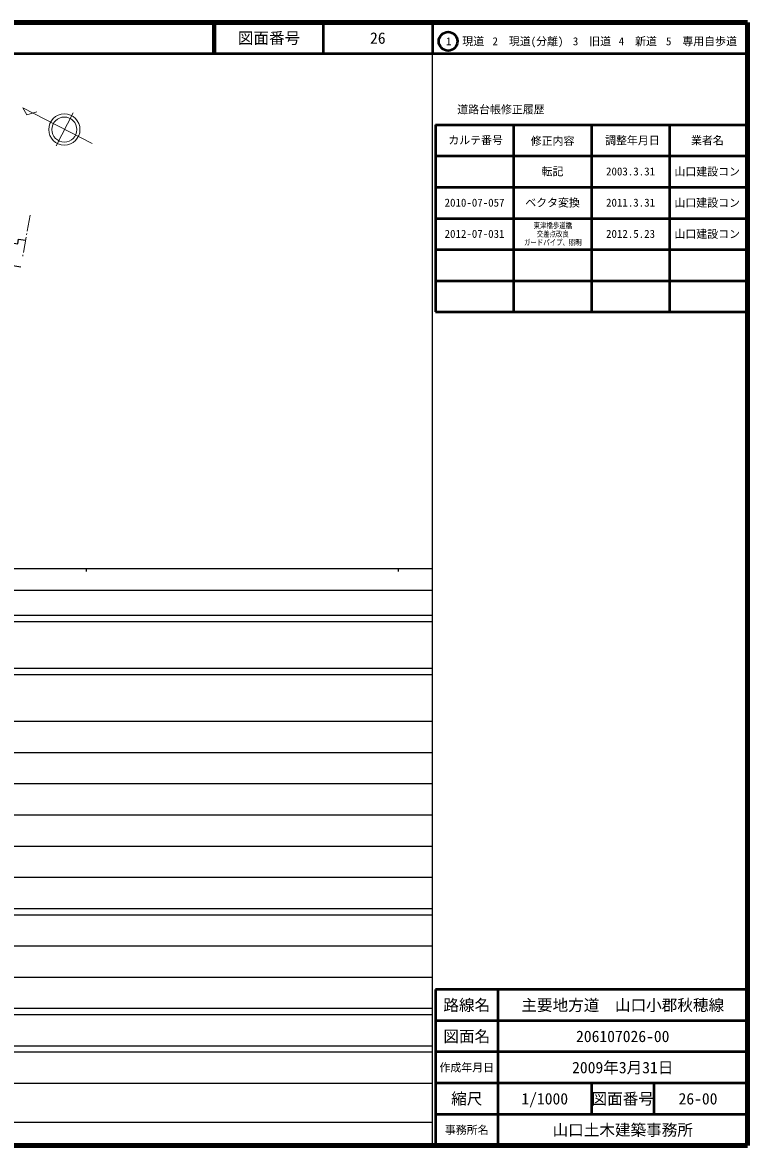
# Model space of a CAD drawing. Units: millimetres, scale not verified. Extents: x 40000 to 680000, y 20000 to 380000.
# Drawn here: x 447592 to 680000, y 20000 to 380000 of the extents above; entities that cross this region are included whole.
import ezdxf
from ezdxf.enums import TextEntityAlignment as Align

# ---------------------------------------------------------------- set-up
doc = ezdxf.new("R2010")
doc.units = ezdxf.units.MM
doc.header["$LTSCALE"] = 1000
for name, color, linetype, lineweight in [('M-BGD', 7, 'Continuous', 25), ('M-BGD-HTXT', 7, 'Continuous', 13), ('M-TTL', 2, 'Continuous', 140), ('M-TTL-BAND', 7, 'Continuous', 25), ('M-TTL-FRAM', 2, 'Continuous', 50), ('M-TTL-LINE', 7, 'Continuous', 50)]:
    doc.layers.add(name, color=color, linetype=linetype, lineweight=lineweight)
doc.layers.add('M-TTL-TXT', color=7, linetype='Continuous')
doc.styles.add('ＭＳ ゴシック', font='')
doc.styles.get('ＭＳ ゴシック').set_extended_font_data('MS Gothic')

msp = doc.modelspace()

# ---------------------------------------------------------------- linework, layer by layer
at = {"layer": 'M-BGD'}
msp.add_lwpolyline([(447025, 301546), (439879, 302761), (441092, 309893), (446078, 309045), (446339, 310578), (448591, 310195)], dxfattribs=at)
at = {"layer": 'M-BGD-HTXT'}
for p, q in [((447737, 352592), (449039, 350343)), ((469987, 341194), (447737, 352592)), ((449039, 350343), (452221, 351405)), ((458408, 340407), (463888, 351025)), ((450051, 318250), (449125, 313137)), ((448768, 311169), (447877, 306250)), ((448982, 312350), (448911, 311957)), ((447734, 305462), (447663, 305069))]:
    msp.add_line(p, q, dxfattribs=at)
for radius in [5016, 4013]:
    msp.add_circle((461017, 345669), radius, dxfattribs=at)
at = {"layer": 'M-TTL'}
for p, q in [((680000, 380000), (40000, 380000)), ((680000, 20000), (680000, 380000)), ((40000, 20000), (680000, 20000))]:
    msp.add_line(p, q, dxfattribs=at)
at = {"layer": 'M-TTL-BAND'}
for p, q in [((579000, 20000), (579000, 370000)), ((40000, 205000), (579000, 205000)), ((468000, 205000), (468000, 204000)), ((568000, 205000), (568000, 204000)), ((68000, 198000), (579000, 198000)), ((40000, 190000), (579000, 190000)), ((40000, 188000), (579000, 188000)), ((40000, 173000), (579000, 173000)), ((40000, 171000), (579000, 171000)), ((40000, 156000), (579000, 156000)), ((46000, 146000), (579000, 146000)), ((52000, 136000), (579000, 136000)), ((46000, 126000), (579000, 126000)), ((52000, 116000), (579000, 116000)), ((46000, 106000), (579000, 106000)), ((40000, 96000), (579000, 96000)), ((40000, 94000), (579000, 94000)), ((49000, 84000), (579000, 84000)), ((40000, 74000), (579000, 74000)), ((40000, 64000), (579000, 64000)), ((40000, 62000), (579000, 62000)), ((40000, 52000), (579000, 52000)), ((40000, 50000), (579000, 50000)), ((40000, 40000), (579000, 40000)), ((68000, 27500), (579000, 27500))]:
    msp.add_line(p, q, dxfattribs=at)
at = {"layer": 'M-TTL-FRAM'}
for p, q in [((580000, 347197), (580000, 287197)), ((580000, 347197), (680000, 347197)), ((580000, 287197), (680000, 287197)), ((680000, 70000), (580000, 70000)), ((580000, 70000), (580000, 20000))]:
    msp.add_line(p, q, dxfattribs=at)
at = {"layer": 'M-TTL-LINE'}
for p, q in [((508747, 380000), (508747, 370000)), ((509247, 380000), (509247, 370000)), ((543997, 380000), (543997, 370000)), ((579000, 380000), (579000, 370000)), ((40000, 370000), (680000, 370000)), ((605000, 347197), (605000, 287197)), ((630000, 347197), (630000, 287197)), ((655000, 347197), (655000, 287197)), ((580000, 337197), (680000, 337197)), ((580000, 327197), (680000, 327197)), ((580000, 317197), (680000, 317197)), ((580000, 307197), (680000, 307197)), ((580000, 297197), (680000, 297197)), ((600000, 70000), (600000, 20000)), ((680000, 60000), (580000, 60000)), ((680000, 50000), (580000, 50000)), ((680000, 40000), (580000, 40000)), ((630000, 40000), (630000, 30000)), ((650000, 40000), (650000, 30000)), ((680000, 30000), (580000, 30000))]:
    msp.add_line(p, q, dxfattribs=at)
msp.add_circle((584031, 373958), 3000, dxfattribs=at)

# ---------------------------------------------------------------- texts
at = {"layer": 'M-TTL-TXT', "style": 'ＭＳ ゴシック'}
for s, height, p in [('図面番号', 3666, (526622, 375000)), ('26', 3666, (561497, 375000)), ('1\u3000現道', 2566, (589448, 373958)), ('2\u3000現道(分離)', 2566, (609619, 373958)), ('3\u3000旧道', 2566, (630121, 373958)), ('4\u3000新道', 2566, (644824, 373958)), ('5\u3000専用自歩道', 2566, (665228, 373958)), ('道路台帳修正履歴', 2566, (600968, 352113)), ('カルテ番号', 2566, (592839, 342277)), ('修正内容', 2566, (617509, 342023)), ('調整年月日', 2566, (643089, 342197)), ('業者名', 2566, (667134, 342197)), ('転記', 2566, (617500, 332245)), ('2003.3.31', 2566, (642500, 332245)), ('山口建設コン', 2566, (667077, 332189)), ('2010-07-057', 2566, (592500, 322245)), ('ベクタ変換', 2566, (617500, 322245)), ('2011.3.31', 2566, (642500, 322245)), ('山口建設コン', 2566, (667077, 322189)), ('2012-07-031', 2566, (592500, 312245)), ('2012.5.23', 2566, (642500, 312245)), ('山口建設コン', 2566, (667077, 312189)), ('路線名', 3666, (590000, 65000)), ('路線名', 3666, (590000, 65000)), ('主要地方道\u3000山口小郡秋穂線', 3666, (640000, 65000)), ('図面名', 3666, (590000, 55000)), ('図面名', 3666, (590000, 55000)), ('206107026-00', 3666, (640000, 55000)), ('2009年3月31日', 3666, (640000, 45000)), ('作成年月日', 2566, (590000, 45000)), ('作成年月日', 2566, (590000, 45000)), ('縮尺', 3666, (590000, 35000)), ('縮尺', 3666, (590000, 35000)), ('1/1000', 3666, (615000, 35000)), ('図面番号', 3666, (640000, 35000)), ('図面番号', 3666, (640000, 35000)), ('26-00', 3666, (664125, 35000)), ('事務所名', 2566, (590000, 25000)), ('事務所名', 2566, (590000, 25000)), ('山口土木建築事務所', 3666, (640000, 25000))]:
    msp.add_text(s, height=height, dxfattribs=at).set_placement(p, align=Align.MIDDLE_CENTER)
at = {"layer": 'M-TTL-TXT', "style": 'ＭＳ ゴシック', "width": 0.8}
for s, p in [('東津橋歩道橋', (617589, 314896)), ('交差点改良', (617589, 312196)), ('ガードパイプ、照明', (617589, 309496))]:
    msp.add_text(s, height=1833, dxfattribs=at).set_placement(p, align=Align.MIDDLE_CENTER)

doc.saveas('drawing.dxf')
